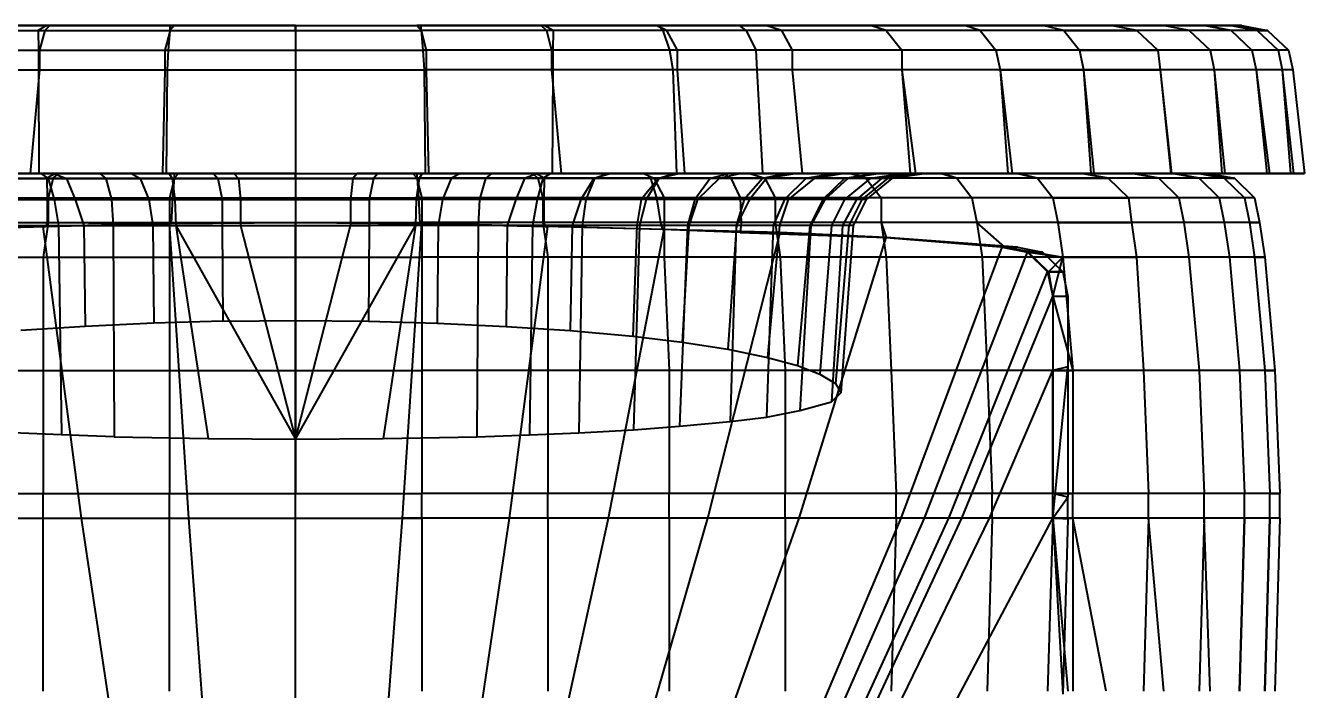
# Model space of a CAD drawing. Header units: millimetres. Extents: x -5360 to 5054, y -366 to 9906.
# Drawn here: x -1547 to 5054, y 6478 to 9906 of the extents above; entities that cross this region are included whole.
import ezdxf

# ---------------------------------------------------------------- set-up
doc = ezdxf.new("R2010")
doc.units = ezdxf.units.MM
doc.layers.add('A-----NPP', color=1, linetype='Continuous', lineweight=40)

# ---------------------------------------------------------------- blocks, each defined once
blk = doc.blocks.new('VIL01002-3D_dwg-2024-Avant')
at = {"layer": 'A-----NPP'}
for p, q in [((-5035.2, 9906), (-153.2, 9906)), ((-4981.3, 9906), (-153.2, 9906)), ((-153.2, 9906), (-4981.3, 9906)), ((-4846.4, 9906), (-153.2, 9906)), ((-153.2, 9906), (-4846.4, 9906)), ((-4630.6, 9906), (-153.2, 9906)), ((-153.2, 9906), (-4630.6, 9906)), ((-4360.9, 9906), (-153.2, 9906)), ((-153.2, 9906), (-4360.9, 9906)), ((-4010.3, 9906), (-153.2, 9906)), ((-3605.7, 9906), (-153.2, 9906)), ((-3605.7, 9906), (-153.2, 9906)), ((-3120.2, 9906), (-153.2, 9906)), ((-3120.2, 9906), (-153.2, 9906)), ((-2580.7, 9906), (-153.2, 9906)), ((-2443.6, 9906), (-153.2, 9906)), ((-2026.3, 9906), (-1436.9, 9906)), ((-2026.3, 9906), (-153.2, 9906)), ((-2014.3, 9906), (-1420.9, 9906)), ((-2014.3, 9906), (-153.2, 9906)), ((-1436.9, 9906), (-1482.2, 9880.6)), ((-1447.9, 9880.6), (-1420.9, 9906)), ((-1436.9, 9906), (-779.5, 9906)), ((-1436.9, 9906), (-153.2, 9906)), ((-1420.9, 9906), (-800.6, 9906)), ((-1420.9, 9906), (-153.2, 9906)), ((-779.5, 9906), (-802.1, 9880.6)), ((-800.6, 9906), (-153.2, 9906)), ((-800.6, 9880.6), (-800.6, 9906)), ((-800.6, 9906), (-153.2, 9906)), ((-779.5, 9906), (-153.2, 9906)), ((-153.2, 9906), (494.1, 9906)), ((-153.2, 9906), (473, 9906)), ((-153.2, 9880.6), (-153.2, 9906)), ((-153.2, 9906), (-153.2, 9906)), ((-153.2, 9906), (-153.2, 9880.6)), ((-153.2, 9906), (4728.7, 9906)), ((-153.2, 9906), (4674.8, 9906)), ((-153.2, 9906), (4324.2, 9906)), ((-153.2, 9906), (4054.4, 9906)), ((-153.2, 9906), (3703.8, 9906)), ((-153.2, 9906), (3299.2, 9906)), ((-153.2, 9906), (2813.7, 9906)), ((-153.2, 9906), (2274.3, 9906)), ((-153.2, 9906), (1707.8, 9906)), ((-153.2, 9906), (1114.4, 9906)), ((-153.2, 9906), (494.1, 9906)), ((-153.2, 9906), (3703.8, 9906)), ((-153.2, 9906), (3299.2, 9906)), ((-153.2, 9906), (2813.7, 9906)), ((-153.2, 9906), (2137.1, 9906)), ((-153.2, 9906), (1719.8, 9906)), ((-153.2, 9906), (1130.4, 9906)), ((-153.2, 9906), (4674.8, 9906)), ((-153.2, 9906), (4539.9, 9906)), ((-153.2, 9906), (4324.2, 9906)), ((-153.2, 9906), (4054.4, 9906)), ((1130.4, 9906), (473, 9906)), ((495.6, 9880.6), (473, 9906)), ((1114.4, 9906), (494.1, 9906)), ((494.1, 9880.6), (494.1, 9906)), ((1707.8, 9906), (1114.4, 9906)), ((1141.4, 9880.6), (1114.4, 9906)), ((1719.8, 9906), (1130.4, 9906)), ((1175.8, 9880.6), (1130.4, 9906)), ((2274.3, 9906), (1707.8, 9906)), ((1761.8, 9880.6), (1707.8, 9906)), ((2137.1, 9906), (1719.8, 9906)), ((1742.5, 9880.6), (1719.8, 9906)), ((2813.7, 9906), (2137.1, 9906)), ((2172.4, 9880.6), (2137.1, 9906)), ((2813.7, 9906), (2274.3, 9906)), ((2355.2, 9880.6), (2274.3, 9906)), ((3299.2, 9906), (2813.7, 9906)), ((3299.2, 9906), (2813.7, 9906)), ((2894.6, 9880.6), (2813.7, 9906)), ((2894.6, 9880.6), (2813.7, 9906)), ((3703.8, 9906), (3299.2, 9906)), ((3703.8, 9906), (3299.2, 9906)), ((3380.1, 9880.6), (3299.2, 9906)), ((3380.1, 9880.6), (3299.2, 9906)), ((4054.4, 9906), (3703.8, 9906)), ((3703.8, 9906), (4054.4, 9906)), ((3811.7, 9880.6), (3703.8, 9906)), ((3811.7, 9880.6), (3703.8, 9906)), ((4324.2, 9906), (4054.4, 9906)), ((4324.2, 9906), (4054.4, 9906)), ((4189.3, 9880.6), (4054.4, 9906)), ((4189.3, 9880.6), (4054.4, 9906)), ((4539.9, 9906), (4324.2, 9906)), ((4539.9, 9906), (4324.2, 9906)), ((4459, 9880.6), (4324.2, 9906)), ((4459, 9880.6), (4324.2, 9906)), ((4674.8, 9906), (4539.9, 9906)), ((4674.8, 9906), (4539.9, 9906)), ((4539.9, 9906), (4674.8, 9880.6)), ((4674.8, 9880.6), (4539.9, 9906)), ((4728.7, 9906), (4674.8, 9906)), ((4728.7, 9906), (4674.8, 9906)), ((4674.8, 9906), (4809.7, 9880.6)), ((4809.7, 9880.6), (4674.8, 9906)), ((4728.7, 9906), (4863.6, 9880.6)), ((-2068.3, 9880.6), (-1447.9, 9880.6)), ((-2049, 9880.6), (-1482.2, 9880.6)), ((-1482.2, 9880.6), (-802.1, 9880.6)), ((-1482.2, 9880.6), (-1480.2, 9779)), ((-1447.9, 9880.6), (-1474.9, 9779)), ((-1447.9, 9880.6), (-800.6, 9880.6)), ((-800.6, 9880.6), (-827.6, 9779)), ((-802.1, 9880.6), (-810.8, 9779)), ((-802.1, 9880.6), (-153.2, 9880.6)), ((-800.6, 9880.6), (-153.2, 9880.6)), ((-153.2, 9880.6), (-153.2, 9779)), ((-153.2, 9880.6), (494.1, 9880.6)), ((-153.2, 9880.6), (-153.2, 9779)), ((-153.2, 9880.6), (495.6, 9880.6)), ((1141.4, 9880.6), (494.1, 9880.6)), ((494.1, 9880.6), (521.1, 9779)), ((1175.8, 9880.6), (495.6, 9880.6)), ((495.6, 9880.6), (504.3, 9779)), ((1761.8, 9880.6), (1141.4, 9880.6)), ((1141.4, 9880.6), (1168.4, 9779)), ((1175.8, 9880.6), (1173.7, 9779)), ((1742.5, 9880.6), (1175.8, 9880.6)), ((2172.4, 9880.6), (1742.5, 9880.6)), ((1742.5, 9880.6), (1776.1, 9779)), ((2355.2, 9880.6), (1761.8, 9880.6)), ((1761.8, 9880.6), (1815.7, 9779)), ((2894.6, 9880.6), (2172.4, 9880.6)), ((2172.4, 9880.6), (2221.7, 9779)), ((2894.6, 9880.6), (2355.2, 9880.6)), ((2355.2, 9880.6), (2409.1, 9779)), ((3380.1, 9880.6), (2894.6, 9880.6)), ((2894.6, 9880.6), (2975.6, 9779)), ((3380.1, 9880.6), (2894.6, 9880.6)), ((2894.6, 9880.6), (2975.6, 9779)), ((3811.7, 9880.6), (3380.1, 9880.6)), ((3380.1, 9880.6), (3461, 9779)), ((3811.7, 9880.6), (3380.1, 9880.6)), ((3380.1, 9880.6), (3461, 9779)), ((4189.3, 9880.6), (3811.7, 9880.6)), ((3811.7, 9880.6), (3892.6, 9779)), ((3811.7, 9880.6), (3892.6, 9779)), ((3811.7, 9880.6), (4189.3, 9880.6)), ((4459, 9880.6), (4189.3, 9880.6)), ((4189.3, 9880.6), (4297.2, 9779)), ((4459, 9880.6), (4189.3, 9880.6)), ((4189.3, 9880.6), (4297.2, 9779)), ((4674.8, 9880.6), (4459, 9880.6)), ((4459, 9880.6), (4566.9, 9779)), ((4674.8, 9880.6), (4459, 9880.6)), ((4459, 9880.6), (4566.9, 9779)), ((4809.7, 9880.6), (4674.8, 9880.6)), ((4674.8, 9880.6), (4782.7, 9779)), ((4809.7, 9880.6), (4674.8, 9880.6)), ((4674.8, 9880.6), (4782.7, 9779)), ((4809.7, 9880.6), (4863.6, 9880.6)), ((4809.7, 9880.6), (4917.5, 9779)), ((4863.6, 9880.6), (4809.7, 9880.6)), ((4809.7, 9880.6), (4917.5, 9779)), ((4863.6, 9880.6), (4971.5, 9779)), ((-2122.2, 9779), (-1474.9, 9779)), ((-2082.6, 9779), (-1480.2, 9779)), ((-1480.2, 9779), (-810.8, 9779)), ((-1480.2, 9779), (-1480.2, 9677.4)), ((-1474.9, 9779), (-827.6, 9779)), ((-1474.9, 9779), (-1474.9, 9677.4)), ((-827.6, 9779), (-153.2, 9779)), ((-827.6, 9779), (-827.6, 9677.4)), ((-810.8, 9779), (-816.2, 9677.4)), ((-810.8, 9779), (-153.2, 9779)), ((-153.2, 9779), (-153.2, 9677.4)), ((-153.2, 9779), (521.1, 9779)), ((-153.2, 9779), (-153.2, 9677.4)), ((-153.2, 9779), (504.3, 9779)), ((1173.7, 9779), (504.3, 9779)), ((504.3, 9779), (509.7, 9677.4)), ((1168.4, 9779), (521.1, 9779)), ((521.1, 9779), (521.1, 9677.4)), ((1815.7, 9779), (1168.4, 9779)), ((1168.4, 9779), (1168.4, 9677.4)), ((1776.1, 9779), (1173.7, 9779)), ((1173.7, 9779), (1173.7, 9677.4)), ((2221.7, 9779), (1776.1, 9779)), ((1776.1, 9779), (1793, 9677.4)), ((2409.1, 9779), (1815.7, 9779)), ((1815.7, 9779), (1815.7, 9677.4)), ((2975.6, 9779), (2221.7, 9779)), ((2221.7, 9779), (2227.3, 9677.4)), ((2975.6, 9779), (2409.1, 9779)), ((2409.1, 9779), (2409.1, 9677.4)), ((3461, 9779), (2975.6, 9779)), ((2975.6, 9779), (2975.6, 9677.4)), ((3461, 9779), (2975.6, 9779)), ((2975.6, 9779), (2975.6, 9677.4)), ((3892.6, 9779), (3461, 9779)), ((3461, 9779), (3482.6, 9677.4)), ((3892.6, 9779), (3461, 9779)), ((3461, 9779), (3482.6, 9677.4)), ((4297.2, 9779), (3892.6, 9779)), ((3892.6, 9779), (3914.2, 9677.4)), ((3892.6, 9779), (3914.2, 9677.4)), ((3892.6, 9779), (4297.2, 9779)), ((4566.9, 9779), (4297.2, 9779)), ((4297.2, 9779), (4310, 9677.4)), ((4566.9, 9779), (4297.2, 9779)), ((4297.2, 9779), (4310, 9677.4)), ((4782.7, 9779), (4566.9, 9779)), ((4566.9, 9779), (4588.5, 9677.4)), ((4782.7, 9779), (4566.9, 9779)), ((4566.9, 9779), (4588.5, 9677.4)), ((4917.5, 9779), (4782.7, 9779)), ((4782.7, 9779), (4804.3, 9677.4)), ((4917.5, 9779), (4782.7, 9779)), ((4782.7, 9779), (4804.3, 9677.4)), ((4971.5, 9779), (4917.5, 9779)), ((4971.5, 9779), (4917.5, 9779)), ((4917.5, 9779), (4939.1, 9677.4)), ((4917.5, 9779), (4939.1, 9677.4)), ((4971.5, 9779), (4993.1, 9677.4)), ((-2122.2, 9677.4), (-1474.9, 9677.4)), ((-2099.4, 9677.4), (-1480.2, 9677.4)), ((-1474.9, 9677.4), (-1523.3, 9144)), ((-1480.2, 9677.4), (-816.2, 9677.4)), ((-1480.2, 9677.4), (-1478.3, 9144)), ((-1474.9, 9677.4), (-827.6, 9677.4)), ((-827.6, 9677.4), (-839.9, 9144)), ((-827.6, 9677.4), (-153.2, 9677.4)), ((-816.2, 9677.4), (-821.5, 9144)), ((-816.2, 9677.4), (-153.2, 9677.4)), ((-153.2, 9677.4), (-153.2, 9144)), ((-153.2, 9677.4), (521.1, 9677.4)), ((-153.2, 9677.4), (-153.2, 9144)), ((-153.2, 9677.4), (509.7, 9677.4)), ((1173.7, 9677.4), (509.7, 9677.4)), ((509.7, 9677.4), (515, 9144)), ((1168.4, 9677.4), (521.1, 9677.4)), ((521.1, 9677.4), (533.4, 9144)), ((1815.7, 9677.4), (1168.4, 9677.4)), ((1168.4, 9677.4), (1216.8, 9144)), ((1173.7, 9677.4), (1171.8, 9144)), ((1793, 9677.4), (1173.7, 9677.4)), ((2227.3, 9677.4), (1793, 9677.4)), ((1793, 9677.4), (1812.9, 9144)), ((2409.1, 9677.4), (1815.7, 9677.4)), ((1815.7, 9677.4), (1854, 9144)), ((2975.6, 9677.4), (2227.3, 9677.4)), ((2227.3, 9677.4), (2257.4, 9144)), ((2975.6, 9677.4), (2409.1, 9677.4)), ((2409.1, 9677.4), (2461.6, 9144)), ((3482.6, 9677.4), (2975.6, 9677.4)), ((2975.6, 9677.4), (3045.5, 9144)), ((3482.6, 9677.4), (2975.6, 9677.4)), ((2975.6, 9677.4), (3018.8, 9144)), ((3914.2, 9677.4), (3482.6, 9677.4)), ((3482.6, 9677.4), (3545, 9144)), ((3482.6, 9677.4), (3914.2, 9677.4)), ((3482.6, 9677.4), (3522.3, 9144)), ((4310, 9677.4), (3914.2, 9677.4)), ((3914.2, 9677.4), (3967.6, 9144)), ((3914.2, 9677.4), (4310, 9677.4)), ((3914.2, 9677.4), (3951, 9144)), ((4588.5, 9677.4), (4310, 9677.4)), ((4310, 9677.4), (4367.1, 9144)), ((4588.5, 9677.4), (4310, 9677.4)), ((4310, 9677.4), (4364, 9144)), ((4804.3, 9677.4), (4588.5, 9677.4)), ((4588.5, 9677.4), (4643.7, 9144)), ((4804.3, 9677.4), (4588.5, 9677.4)), ((4588.5, 9677.4), (4627.5, 9144)), ((4939.1, 9677.4), (4804.3, 9677.4)), ((4804.3, 9677.4), (4874.2, 9144)), ((4939.1, 9677.4), (4804.3, 9677.4)), ((4804.3, 9677.4), (4859.5, 9144)), ((4993.1, 9677.4), (4939.1, 9677.4)), ((4993.1, 9677.4), (4939.1, 9677.4)), ((4939.1, 9677.4), (4997.2, 9144)), ((4939.1, 9677.4), (4981.5, 9144)), ((4993.1, 9677.4), (5053.8, 9144)), ((-2365.4, 9144), (-1468.1, 9144)), ((-1523.3, 9144), (-2160.5, 9144)), ((-2119.4, 9144), (-1478.3, 9144)), ((-2002.9, 9118.6), (-1403.7, 9118.6)), ((-1984.3, 9118.6), (-1436.9, 9118.6)), ((-1962.4, 9144), (-1393.1, 9144)), ((-1962.4, 9144), (-1163.7, 9144)), ((-1950.8, 9144), (-1377.7, 9144)), ((-1950.8, 9144), (-1402.3, 9144)), ((-1402.3, 9144), (-1781.5, 9144)), ((-1468.1, 9144), (-1768.6, 9144)), ((-1696.3, 9117.1), (-1430, 9117.1)), ((-1692.2, 9117.1), (-1335.4, 9117.1)), ((-839.9, 9144), (-1523.3, 9144)), ((-1478.3, 9144), (-821.5, 9144)), ((-1163.7, 9144), (-1468.1, 9144)), ((-1468.1, 9144), (-1430, 9117.1)), ((-1393.1, 9144), (-1436.9, 9118.6)), ((-1436.9, 9118.6), (-780, 9118.6)), ((-1436.9, 9118.6), (-1434.9, 9017)), ((-1430, 9117.1), (-1133.3, 9117.1)), ((-1430, 9117.1), (-1399.6, 9009.4)), ((-1403.7, 9118.6), (-1429.7, 9017)), ((-1403.7, 9118.6), (-1377.7, 9144)), ((-1403.7, 9118.6), (-778.5, 9118.6)), ((-1000.8, 9144), (-1402.3, 9144)), ((-1402.3, 9144), (-1335.4, 9117.1)), ((-1393.1, 9144), (-758.1, 9144)), ((-1393.1, 9144), (-806.1, 9144)), ((-1377.7, 9144), (-778.5, 9144)), ((-1377.7, 9144), (-1000.8, 9144)), ((-1335.4, 9117.1), (-956.2, 9117.1)), ((-1335.4, 9117.1), (-1290.8, 9009.4)), ((-806.1, 9144), (-1163.7, 9144)), ((-1163.7, 9144), (-1133.3, 9117.1)), ((-1133.3, 9117.1), (-790.9, 9117.1)), ((-1133.3, 9117.1), (-1102.8, 9009.4)), ((-577, 9144), (-1000.8, 9144)), ((-1000.8, 9144), (-956.2, 9117.1)), ((-956.2, 9117.1), (-554.7, 9117.1)), ((-956.2, 9117.1), (-911.6, 9009.4)), ((-839.9, 9144), (-153.2, 9144)), ((-821.5, 9144), (-153.2, 9144)), ((-471.3, 9144), (-806.1, 9144)), ((-806.1, 9144), (-790.9, 9117.1)), ((-778.5, 9118.6), (-804.5, 9017)), ((-790.9, 9117.1), (-448.5, 9117.1)), ((-790.9, 9117.1), (-775.7, 9009.4)), ((-780, 9118.6), (-788.4, 9017)), ((-758.1, 9144), (-780, 9118.6)), ((-780, 9118.6), (-153.2, 9118.6)), ((-778.5, 9144), (-153.2, 9144)), ((-778.5, 9118.6), (-778.5, 9144)), ((-778.5, 9144), (-577, 9144)), ((-778.5, 9118.6), (-153.2, 9118.6)), ((-758.1, 9144), (-153.2, 9144)), ((-758.1, 9144), (-471.3, 9144)), ((-153.2, 9144), (-577, 9144)), ((-577, 9144), (-554.7, 9117.1)), ((-554.7, 9117.1), (-153.2, 9117.1)), ((-554.7, 9117.1), (-532.4, 9009.4)), ((-471.3, 9144), (-153.2, 9144)), ((-471.3, 9144), (-448.5, 9117.1)), ((-448.5, 9117.1), (-153.2, 9117.1)), ((-448.5, 9117.1), (-437, 9009.4)), ((-153.2, 9144), (472, 9144)), ((-153.2, 9144), (451.6, 9144)), ((-153.2, 9144), (164.8, 9144)), ((-153.2, 9144), (270.5, 9144)), ((-153.2, 9144), (533.4, 9144)), ((-153.2, 9144), (515, 9144)), ((-153.2, 9118.6), (-153.2, 9144)), ((-153.2, 9144), (-153.2, 9144)), ((-153.2, 9144), (-153.2, 9118.6)), ((-153.2, 9144), (-153.2, 9144)), ((-153.2, 9144), (-153.2, 9117.1)), ((-153.2, 9144), (-153.2, 9117.1)), ((-153.2, 9118.6), (-153.2, 9017)), ((-153.2, 9118.6), (472, 9118.6)), ((-153.2, 9118.6), (-153.2, 9017)), ((-153.2, 9118.6), (473.5, 9118.6)), ((-153.2, 9117.1), (-153.2, 9009.4)), ((-153.2, 9117.1), (248.3, 9117.1)), ((-153.2, 9117.1), (-153.2, 9009.4)), ((-153.2, 9117.1), (142, 9117.1)), ((142, 9117.1), (130.5, 9009.4)), ((164.8, 9144), (142, 9117.1)), ((484.4, 9117.1), (142, 9117.1)), ((164.8, 9144), (499.6, 9144)), ((451.6, 9144), (164.8, 9144)), ((248.3, 9117.1), (225.9, 9009.4)), ((270.5, 9144), (248.3, 9117.1)), ((649.7, 9117.1), (248.3, 9117.1)), ((270.5, 9144), (694.3, 9144)), ((472, 9144), (270.5, 9144)), ((1086.6, 9144), (451.6, 9144)), ((473.5, 9118.6), (451.6, 9144)), ((484.4, 9117.1), (469.2, 9009.4)), ((1071.2, 9144), (472, 9144)), ((472, 9144), (472, 9118.6)), ((1097.2, 9118.6), (472, 9118.6)), ((472, 9118.6), (498, 9017)), ((1130.4, 9118.6), (473.5, 9118.6)), ((473.5, 9118.6), (481.9, 9017)), ((499.6, 9144), (484.4, 9117.1)), ((826.8, 9117.1), (484.4, 9117.1)), ((499.6, 9144), (857.2, 9144)), ((1086.6, 9144), (499.6, 9144)), ((1171.8, 9144), (515, 9144)), ((533.4, 9144), (1216.8, 9144)), ((649.7, 9117.1), (605.1, 9009.4)), ((694.3, 9144), (649.7, 9117.1)), ((1028.9, 9117.1), (649.7, 9117.1)), ((694.3, 9144), (1095.8, 9144)), ((1071.2, 9144), (694.3, 9144)), ((826.8, 9117.1), (796.3, 9009.4)), ((857.2, 9144), (826.8, 9117.1)), ((1123.5, 9117.1), (826.8, 9117.1)), ((857.2, 9144), (1161.6, 9144)), ((1655.9, 9144), (857.2, 9144)), ((1028.9, 9117.1), (984.3, 9009.4)), ((1095.8, 9144), (1028.9, 9117.1)), ((1385.7, 9117.1), (1028.9, 9117.1)), ((1644.3, 9144), (1071.2, 9144)), ((1071.2, 9144), (1097.2, 9118.6)), ((1655.9, 9144), (1086.6, 9144)), ((1130.4, 9118.6), (1086.6, 9144)), ((1123.5, 9117.1), (1093.1, 9009.4)), ((1095.8, 9144), (1475, 9144)), ((1644.3, 9144), (1095.8, 9144)), ((1696.4, 9118.6), (1097.2, 9118.6)), ((1097.2, 9118.6), (1123.3, 9017)), ((1161.6, 9144), (1123.5, 9117.1)), ((1389.8, 9117.1), (1123.5, 9117.1)), ((1130.4, 9118.6), (1128.4, 9017)), ((1677.8, 9118.6), (1130.4, 9118.6)), ((1161.6, 9144), (1462.1, 9144)), ((2058.9, 9144), (1161.6, 9144)), ((1812.9, 9144), (1171.8, 9144)), ((1216.8, 9144), (1854, 9144)), ((1385.7, 9117.1), (1318.8, 9009.4)), ((1389.8, 9117.1), (1344.2, 9009.4)), ((1475, 9144), (1385.7, 9117.1)), ((1720.3, 9117.1), (1385.7, 9117.1)), ((1462.1, 9144), (1389.8, 9117.1)), ((1720.8, 9117.1), (1389.8, 9117.1)), ((1462.1, 9144), (1808.3, 9144)), ((2712.4, 9144), (1462.1, 9144)), ((1475, 9144), (1831.8, 9144)), ((2191.4, 9144), (1475, 9144)), ((1720.3, 9117.1), (1631.1, 9009.4)), ((2191.4, 9144), (1644.3, 9144)), ((1644.3, 9144), (1696.4, 9118.6)), ((2058.9, 9144), (1655.9, 9144)), ((1677.8, 9118.6), (1655.9, 9144)), ((1720.8, 9117.1), (1656.1, 9009.4)), ((2093, 9118.6), (1677.8, 9118.6)), ((1677.8, 9118.6), (1710.2, 9017)), ((2269.5, 9118.6), (1696.4, 9118.6)), ((1696.4, 9118.6), (1748.5, 9017)), ((1831.8, 9144), (1720.3, 9117.1)), ((2032.6, 9117.1), (1720.3, 9117.1)), ((1808.3, 9144), (1720.8, 9117.1)), ((1987.1, 9117.1), (1720.8, 9117.1)), ((1808.3, 9144), (2089.8, 9144)), ((3181.3, 9144), (1808.3, 9144)), ((2257.4, 9144), (1812.9, 9144)), ((1831.8, 9144), (2144.1, 9144)), ((2712.4, 9144), (1831.8, 9144)), ((1854, 9144), (2461.6, 9144)), ((1987.1, 9117.1), (1907.2, 9009.4)), ((2032.6, 9117.1), (1921, 9009.4)), ((2089.8, 9144), (1987.1, 9117.1)), ((2257.2, 9117.1), (1987.1, 9117.1)), ((2144.1, 9144), (2032.6, 9117.1)), ((2277.9, 9117.1), (2032.6, 9117.1)), ((2712.4, 9144), (2058.9, 9144)), ((2093, 9118.6), (2058.9, 9144)), ((2089.8, 9144), (2379, 9144)), ((3572.1, 9144), (2089.8, 9144)), ((2790.5, 9118.6), (2093, 9118.6)), ((2093, 9118.6), (2140.6, 9017)), ((2144.1, 9144), (2434, 9144)), ((3181.3, 9144), (2144.1, 9144)), ((2257.2, 9117.1), (2162.1, 9009.4)), ((2277.9, 9117.1), (2188.7, 9009.4)), ((2712.4, 9144), (2191.4, 9144)), ((2191.4, 9144), (2269.5, 9118.6)), ((2379, 9144), (2257.2, 9117.1)), ((2479.8, 9117.1), (2257.2, 9117.1)), ((3018.8, 9144), (2257.4, 9144)), ((2790.5, 9118.6), (2269.5, 9118.6)), ((2269.5, 9118.6), (2321.6, 9017)), ((2434, 9144), (2277.9, 9117.1)), ((2523.3, 9117.1), (2277.9, 9117.1)), ((2479.8, 9117.1), (2369.5, 9009.4)), ((2379, 9144), (2628.2, 9144)), ((3910.8, 9144), (2379, 9144)), ((2523.3, 9117.1), (2389.4, 9009.4)), ((2434, 9144), (2679.4, 9144)), ((3572.1, 9144), (2434, 9144)), ((2461.6, 9144), (3045.5, 9144)), ((2628.2, 9144), (2479.8, 9117.1)), ((2696.6, 9117.1), (2479.8, 9117.1)), ((2679.4, 9144), (2523.3, 9117.1)), ((2679.4, 9117.1), (2523.3, 9117.1)), ((2679.4, 9117.1), (2567.9, 9009.4)), ((2696.6, 9117.1), (2578.7, 9009.4)), ((2628.2, 9144), (2864, 9144)), ((4171.3, 9144), (2628.2, 9144)), ((2679.4, 9144), (2857.8, 9144)), ((3910.8, 9144), (2679.4, 9144)), ((2857.8, 9144), (2679.4, 9117.1)), ((2813.2, 9117.1), (2679.4, 9117.1)), ((2813.2, 9117.1), (2679.4, 9009.4)), ((2864, 9144), (2696.6, 9117.1)), ((2871.6, 9117.1), (2696.6, 9117.1)), ((3181.3, 9144), (2712.4, 9144)), ((3181.3, 9144), (2712.4, 9144)), ((2712.4, 9144), (2790.5, 9118.6)), ((2790.5, 9118.6), (2712.4, 9144)), ((2871.6, 9117.1), (2742.3, 9009.4)), ((2902.4, 9117.1), (2768.6, 9009.4)), ((3259.5, 9118.6), (2790.5, 9118.6)), ((2790.5, 9118.6), (2868.7, 9017)), ((3259.5, 9118.6), (2790.5, 9118.6)), ((2790.5, 9118.6), (2868.7, 9017)), ((2924.7, 9117.1), (2790.9, 9009.4)), ((2991.7, 9144), (2813.2, 9117.1)), ((2902.4, 9117.1), (2813.2, 9117.1)), ((2857.8, 9144), (2991.7, 9144)), ((4171.3, 9144), (2857.8, 9144)), ((2864, 9144), (3046.6, 9144)), ((4379.7, 9144), (2864, 9144)), ((3046.6, 9144), (2871.6, 9117.1)), ((2924.7, 9117.1), (2871.6, 9117.1)), ((3080.9, 9144), (2902.4, 9117.1)), ((2924.7, 9117.1), (2902.4, 9117.1)), ((3103.2, 9144), (2924.7, 9117.1)), ((2991.7, 9144), (3080.9, 9144)), ((4379.7, 9144), (2991.7, 9144)), ((3522.3, 9144), (3018.8, 9144)), ((3045.5, 9144), (3545, 9144)), ((3046.6, 9144), (3103.2, 9144)), ((4509.9, 9144), (3046.6, 9144)), ((3103.2, 9144), (3080.9, 9144)), ((4509.9, 9144), (3080.9, 9144)), ((4562, 9144), (3103.2, 9144)), ((3572.1, 9144), (3181.3, 9144)), ((3572.1, 9144), (3181.3, 9144)), ((3181.3, 9144), (3259.5, 9118.6)), ((3259.5, 9118.6), (3181.3, 9144)), ((3676.3, 9118.6), (3259.5, 9118.6)), ((3259.5, 9118.6), (3337.6, 9017)), ((3676.3, 9118.6), (3259.5, 9118.6)), ((3259.5, 9118.6), (3337.6, 9017)), ((3951, 9144), (3522.3, 9144)), ((3545, 9144), (3967.6, 9144)), ((3910.8, 9144), (3572.1, 9144)), ((3572.1, 9144), (3910.8, 9144)), ((3572.1, 9144), (3676.3, 9118.6)), ((3676.3, 9118.6), (3572.1, 9144)), ((4041, 9118.6), (3676.3, 9118.6)), ((3676.3, 9118.6), (3754.4, 9017)), ((3676.3, 9118.6), (3754.4, 9017)), ((3676.3, 9118.6), (4041, 9118.6)), ((4171.3, 9144), (3910.8, 9144)), ((4171.3, 9144), (3910.8, 9144)), ((3910.8, 9144), (4041, 9118.6)), ((4041, 9118.6), (3910.8, 9144)), ((4364, 9144), (3951, 9144)), ((3967.6, 9144), (4367.1, 9144)), ((4301.5, 9118.6), (4041, 9118.6)), ((4041, 9118.6), (4145.2, 9017)), ((4301.5, 9118.6), (4041, 9118.6)), ((4041, 9118.6), (4145.2, 9017)), ((4379.7, 9144), (4171.3, 9144)), ((4379.7, 9144), (4171.3, 9144)), ((4171.3, 9144), (4301.5, 9118.6)), ((4301.5, 9118.6), (4171.3, 9144)), ((4509.9, 9118.6), (4301.5, 9118.6)), ((4301.5, 9118.6), (4405.7, 9017)), ((4509.9, 9118.6), (4301.5, 9118.6)), ((4301.5, 9118.6), (4405.7, 9017)), ((4627.5, 9144), (4364, 9144)), ((4367.1, 9144), (4643.7, 9144)), ((4509.9, 9144), (4379.7, 9144)), ((4509.9, 9144), (4379.7, 9144)), ((4379.7, 9144), (4509.9, 9118.6)), ((4509.9, 9118.6), (4379.7, 9144)), ((4562, 9144), (4509.9, 9144)), ((4562, 9144), (4509.9, 9144)), ((4509.9, 9144), (4640.2, 9118.6)), ((4640.2, 9118.6), (4509.9, 9144)), ((4640.2, 9118.6), (4509.9, 9118.6)), ((4509.9, 9118.6), (4614.1, 9017)), ((4640.2, 9118.6), (4509.9, 9118.6)), ((4509.9, 9118.6), (4614.1, 9017)), ((4562, 9144), (4692.3, 9118.6)), ((4859.5, 9144), (4627.5, 9144)), ((4640.2, 9118.6), (4692.3, 9118.6)), ((4640.2, 9118.6), (4744.4, 9017)), ((4692.3, 9118.6), (4640.2, 9118.6)), ((4640.2, 9118.6), (4744.4, 9017)), ((4643.7, 9144), (4874.2, 9144)), ((4692.3, 9118.6), (4796.5, 9017)), ((4981.5, 9144), (4859.5, 9144)), ((4874.2, 9144), (4997.2, 9144)), ((5053.8, 9144), (4981.5, 9144)), ((4997.2, 9144), (5053.8, 9144)), ((-2055, 9017), (-1429.7, 9017)), ((-2016.7, 9017), (-1434.9, 9017)), ((-1650.7, 9009.4), (-1399.6, 9009.4)), ((-1625.3, 9009.4), (-1290.8, 9009.4)), ((-1434.9, 9017), (-788.4, 9017)), ((-1434.9, 9017), (-1434.9, 8890)), ((-1429.7, 9017), (-804.5, 9017)), ((-1429.7, 9017), (-1429.7, 8890)), ((-1399.6, 9009.4), (-1102.8, 9009.4)), ((-1399.6, 9009.4), (-1376.7, 8874.8)), ((-1290.8, 9009.4), (-911.6, 9009.4)), ((-1290.8, 9009.4), (-1246.1, 8874.8)), ((-1102.8, 9009.4), (-775.7, 9009.4)), ((-1102.8, 9009.4), (-1095.2, 8874.8)), ((-911.6, 9009.4), (-532.4, 9009.4)), ((-911.6, 9009.4), (-889.3, 8874.8)), ((-804.5, 9017), (-153.2, 9017)), ((-804.5, 9017), (-804.5, 8890)), ((-788.4, 9017), (-795.2, 8884.9)), ((-788.4, 9017), (-153.2, 9017)), ((-775.7, 9009.4), (-437, 9009.4)), ((-775.7, 9009.4), (-771.9, 8874.8)), ((-532.4, 9009.4), (-153.2, 9009.4)), ((-532.4, 9009.4), (-532.4, 8874.8)), ((-437, 9009.4), (-153.2, 9009.4)), ((-437, 9009.4), (-437, 8874.8)), ((-153.2, 9017), (-153.2, 8890)), ((-153.2, 9017), (498, 9017)), ((-153.2, 9017), (-153.2, 8890)), ((-153.2, 9017), (481.9, 9017)), ((-153.2, 9009.4), (-153.2, 8874.8)), ((-153.2, 9009.4), (225.9, 9009.4)), ((-153.2, 9009.4), (-153.2, 8874.8)), ((-153.2, 9009.4), (130.5, 9009.4)), ((469.2, 9009.4), (130.5, 9009.4)), ((130.5, 9009.4), (130.5, 8874.8)), ((605.1, 9009.4), (225.9, 9009.4)), ((225.9, 9009.4), (225.9, 8874.8)), ((469.2, 9009.4), (465.4, 8874.8)), ((796.3, 9009.4), (469.2, 9009.4)), ((1128.4, 9017), (481.9, 9017)), ((481.9, 9017), (488.7, 8884.9)), ((1123.3, 9017), (498, 9017)), ((498, 9017), (498, 8890)), ((605.1, 9009.4), (582.8, 8874.8)), ((984.3, 9009.4), (605.1, 9009.4)), ((796.3, 9009.4), (788.7, 8874.8)), ((1093.1, 9009.4), (796.3, 9009.4)), ((984.3, 9009.4), (939.6, 8874.8)), ((1318.8, 9009.4), (984.3, 9009.4)), ((1093.1, 9009.4), (1070.2, 8874.8)), ((1344.2, 9009.4), (1093.1, 9009.4)), ((1748.5, 9017), (1123.3, 9017)), ((1123.3, 9017), (1123.3, 8890)), ((1710.2, 9017), (1128.4, 9017)), ((1128.4, 9017), (1128.4, 8890)), ((1318.8, 9009.4), (1274.2, 8874.8)), ((1631.1, 9009.4), (1318.8, 9009.4)), ((1344.2, 9009.4), (1325.2, 8874.8)), ((1656.1, 9009.4), (1344.2, 9009.4)), ((1631.1, 9009.4), (1608.8, 8874.8)), ((1656.1, 9009.4), (1621.9, 8874.8)), ((1921, 9009.4), (1631.1, 9009.4)), ((1907.2, 9009.4), (1656.1, 9009.4)), ((2140.6, 9017), (1710.2, 9017)), ((1710.2, 9017), (1730.6, 8890)), ((2321.6, 9017), (1748.5, 9017)), ((1748.5, 9017), (1748.5, 8890)), ((1907.2, 9009.4), (1869.2, 8874.8)), ((1921, 9009.4), (1876.4, 8874.8)), ((2162.1, 9009.4), (1907.2, 9009.4)), ((2188.7, 9009.4), (1921, 9009.4)), ((2162.1, 9009.4), (2120.3, 8874.8)), ((2188.7, 9009.4), (2121.8, 8874.8)), ((2868.7, 9017), (2140.6, 9017)), ((2140.6, 9017), (2147.4, 8890)), ((2369.5, 9009.4), (2162.1, 9009.4)), ((2389.4, 9009.4), (2188.7, 9009.4)), ((2369.5, 9009.4), (2312.4, 8874.8)), ((2868.7, 9017), (2321.6, 9017)), ((2321.6, 9017), (2321.6, 8890)), ((2389.4, 9009.4), (2344.8, 8874.8)), ((2578.7, 9009.4), (2369.5, 9009.4)), ((2567.9, 9009.4), (2389.4, 9009.4)), ((2567.9, 9009.4), (2501, 8874.8)), ((2578.7, 9009.4), (2506.4, 8874.8)), ((2679.4, 9009.4), (2567.9, 9009.4)), ((2742.3, 9009.4), (2578.7, 9009.4)), ((2679.4, 9009.4), (2612.5, 8874.8)), ((2742.3, 9009.4), (2670, 8874.8)), ((2768.6, 9009.4), (2679.4, 9009.4)), ((2768.6, 9009.4), (2701.7, 8874.8)), ((2790.9, 9009.4), (2724, 8874.8)), ((2790.9, 9009.4), (2742.3, 9009.4)), ((2790.9, 9009.4), (2768.6, 9009.4)), ((3337.6, 9017), (2868.7, 9017)), ((2868.7, 9017), (2868.7, 8890)), ((3337.6, 9017), (2868.7, 9017)), ((2868.7, 9017), (2868.7, 8890)), ((3754.4, 9017), (3337.6, 9017)), ((3337.6, 9017), (3363.7, 8890)), ((3754.4, 9017), (3337.6, 9017)), ((3337.6, 9017), (3363.7, 8890)), ((4145.2, 9017), (3754.4, 9017)), ((3754.4, 9017), (3780.5, 8890)), ((3754.4, 9017), (3780.5, 8890)), ((3754.4, 9017), (4145.2, 9017)), ((4405.7, 9017), (4145.2, 9017)), ((4145.2, 9017), (4160.7, 8890)), ((4405.7, 9017), (4145.2, 9017)), ((4145.2, 9017), (4160.7, 8890)), ((4614.1, 9017), (4405.7, 9017)), ((4405.7, 9017), (4431.8, 8890)), ((4614.1, 9017), (4405.7, 9017)), ((4405.7, 9017), (4431.8, 8890)), ((4744.4, 9017), (4614.1, 9017)), ((4614.1, 9017), (4640.2, 8890)), ((4744.4, 9017), (4614.1, 9017)), ((4614.1, 9017), (4640.2, 8890)), ((4796.5, 9017), (4744.4, 9017)), ((4796.5, 9017), (4744.4, 9017)), ((4744.4, 9017), (4770.4, 8890)), ((4744.4, 9017), (4770.4, 8890)), ((4796.5, 9017), (4822.5, 8890)), ((-2055, 8890), (-1429.7, 8890)), ((-2055, 8854.4), (-1455.8, 8869.7)), ((-2047.3, 8854.4), (-1441.7, 8869.7)), ((-2037.1, 8890), (-1434.9, 8890)), ((-1631.7, 8874.8), (-1376.7, 8874.8)), ((-1580.7, 8874.8), (-1246.1, 8874.8)), ((-1429.7, 8890), (-1455.8, 8712.2)), ((-1455.8, 8869.7), (-804.5, 8884.9)), ((-1257.7, 7366), (-1455.8, 8869.7)), ((-1441.7, 8869.7), (-1455.8, 8869.7)), ((-1434.9, 8890), (-1441.7, 8869.7)), ((-795.2, 8884.9), (-1441.7, 8869.7)), ((-1434.9, 8890), (-795.2, 8884.9)), ((-1429.7, 8890), (-804.5, 8890)), ((-1376.7, 8874.8), (-1095.2, 8874.8)), ((-1376.7, 8874.8), (-1360.9, 7794.7)), ((-1246.1, 8874.8), (-889.3, 8874.8)), ((-1246.1, 8874.8), (-1240.2, 8354.9)), ((-1095.2, 8874.8), (-771.9, 8874.8)), ((-1095.2, 8874.8), (-1088.9, 7784.9)), ((-889.3, 8874.8), (-532.4, 8874.8)), ((-889.3, 8874.8), (-884.5, 8371.8)), ((-804.5, 8884.9), (-153.2, 8890)), ((-804.5, 8890), (-153.2, 8890)), ((-804.5, 8890), (-804.5, 8712.2)), ((-795.2, 8884.9), (-804.5, 8884.9)), ((-704.6, 7366), (-804.5, 8884.9)), ((-795.2, 8884.9), (-153.2, 8890)), ((-771.9, 8874.8), (-437, 8874.8)), ((-771.9, 8874.8), (-605.2, 7777)), ((-771.9, 8874.8), (-153.2, 7772.4)), ((-532.4, 8874.8), (-153.2, 8874.8)), ((-532.4, 8874.8), (-528.7, 8382.1)), ((-437, 8874.8), (-153.2, 8874.8)), ((-437, 8874.8), (-153.2, 7772.4)), ((-153.2, 8890), (488.7, 8884.9)), ((-153.2, 8890), (498, 8884.9)), ((-153.2, 7366), (-153.2, 8890)), ((-153.2, 8890), (-153.2, 8712.2)), ((-153.2, 8890), (498, 8890)), ((-153.2, 8890), (-153.2, 8890)), ((-153.2, 8874.8), (-153.2, 8385.6)), ((-153.2, 8874.8), (225.9, 8874.8)), ((-153.2, 8874.8), (-153.2, 7772.4)), ((-153.2, 8874.8), (130.5, 8874.8)), ((-153.2, 7772.4), (465.4, 8874.8)), ((-153.2, 7772.4), (130.5, 8874.8)), ((465.4, 8874.8), (130.5, 8874.8)), ((225.9, 8874.8), (222.2, 8382.1)), ((582.8, 8874.8), (225.9, 8874.8)), ((465.4, 8874.8), (298.7, 7777)), ((398.1, 7366), (498, 8884.9)), ((788.7, 8874.8), (465.4, 8874.8)), ((1128.4, 8890), (488.7, 8884.9)), ((488.7, 8884.9), (1135.2, 8869.7)), ((488.7, 8884.9), (498, 8884.9)), ((1123.3, 8890), (498, 8890)), ((498, 8890), (498, 8712.2)), ((1149.3, 8869.7), (498, 8884.9)), ((582.8, 8874.8), (578, 8371.8)), ((939.6, 8874.8), (582.8, 8874.8)), ((788.7, 8874.8), (782.4, 7784.9)), ((1070.2, 8874.8), (788.7, 8874.8)), ((939.6, 8874.8), (933.7, 8354.9)), ((1274.2, 8874.8), (939.6, 8874.8)), ((951.2, 7366), (1149.3, 8869.7)), ((1070.2, 8874.8), (1054.4, 7794.7)), ((1325.2, 8874.8), (1070.2, 8874.8)), ((1748.5, 8890), (1123.3, 8890)), ((1123.3, 8890), (1149.3, 8712.2)), ((1730.6, 8890), (1128.4, 8890)), ((1128.4, 8890), (1135.2, 8869.7)), ((1740.8, 8854.4), (1135.2, 8869.7)), ((1135.2, 8869.7), (1149.3, 8869.7)), ((1748.5, 8854.4), (1149.3, 8869.7)), ((1274.2, 8874.8), (1264.1, 8333.4)), ((1608.8, 8874.8), (1274.2, 8874.8)), ((1325.2, 8874.8), (1308.3, 7806)), ((1621.9, 8874.8), (1325.2, 8874.8)), ((1461.7, 7366), (1748.5, 8854.4)), ((1608.8, 8874.8), (1587.8, 8304.8)), ((1621.9, 8874.8), (1590.5, 7821.8)), ((1876.4, 8874.8), (1608.8, 8874.8)), ((1869.2, 8874.8), (1621.9, 8874.8)), ((2147.4, 8890), (1730.6, 8890)), ((1730.6, 8890), (1740.8, 8854.4)), ((2140.6, 8839.2), (1740.8, 8854.4)), ((1740.8, 8854.4), (1748.5, 8854.4)), ((2321.6, 8890), (1748.5, 8890)), ((1748.5, 8890), (1748.5, 8712.2)), ((2347.7, 8839.2), (1748.5, 8854.4)), ((1869.2, 8874.8), (1827.7, 7839.7)), ((1876.4, 8874.8), (1842.2, 8274)), ((2120.3, 8874.8), (1869.2, 8874.8)), ((2121.8, 8874.8), (1876.4, 8874.8)), ((2121.8, 8874.8), (2077.9, 8236.7)), ((2120.3, 8874.8), (2089.5, 7864.4)), ((2312.4, 8874.8), (2120.3, 8874.8)), ((2344.8, 8874.8), (2121.8, 8874.8)), ((2147.4, 8890), (2140.6, 8839.2)), ((2868.7, 8890), (2147.4, 8890)), ((2312.4, 8874.8), (2278, 7887.5)), ((2344.8, 8874.8), (2282.3, 8195.2)), ((2506.4, 8874.8), (2312.4, 8874.8)), ((2868.7, 8890), (2321.6, 8890)), ((2321.6, 8890), (2347.7, 8712.2)), ((2501, 8874.8), (2344.8, 8874.8)), ((2501, 8874.8), (2437.8, 8152.9)), ((2506.4, 8874.8), (2450.1, 7920.6)), ((2612.5, 8874.8), (2501, 8874.8)), ((2670, 8874.8), (2506.4, 8874.8)), ((2612.5, 8874.8), (2552.4, 8107.6)), ((2701.7, 8874.8), (2612.5, 8874.8)), ((2670, 8874.8), (2612.7, 7965.7)), ((2701.7, 8874.8), (2633.3, 8061)), ((2724, 8874.8), (2661.5, 8012.6)), ((2724, 8874.8), (2670, 8874.8)), ((2724, 8874.8), (2701.7, 8874.8)), ((3363.7, 8890), (2868.7, 8890)), ((2868.7, 8890), (2894.8, 8712.2)), ((3363.7, 8890), (2868.7, 8890)), ((2868.7, 8890), (2894.8, 8813.8)), ((3780.5, 8890), (3363.7, 8890)), ((3363.7, 8890), (3389.7, 8712.2)), ((3506.9, 8763), (3363.7, 8890)), ((3780.5, 8890), (3363.7, 8890)), ((4160.7, 8890), (3780.5, 8890)), ((3780.5, 8890), (3806.5, 8712.2)), ((3780.5, 8890), (3806.5, 8712.2)), ((3780.5, 8890), (4160.7, 8890)), ((4431.8, 8890), (4160.7, 8890)), ((4160.7, 8890), (4187.1, 8712.2)), ((4431.8, 8890), (4160.7, 8890)), ((4160.7, 8890), (4187.1, 8712.2)), ((4640.2, 8890), (4431.8, 8890)), ((4431.8, 8890), (4457.8, 8712.2)), ((4640.2, 8890), (4431.8, 8890)), ((4431.8, 8890), (4457.8, 8712.2)), ((4770.4, 8890), (4640.2, 8890)), ((4640.2, 8890), (4666.3, 8712.2)), ((4770.4, 8890), (4640.2, 8890)), ((4640.2, 8890), (4666.3, 8712.2)), ((4770.4, 8890), (4822.5, 8890)), ((4770.4, 8890), (4796.5, 8712.2)), ((4822.5, 8890), (4770.4, 8890)), ((4770.4, 8890), (4796.5, 8712.2)), ((4822.5, 8890), (4848.6, 8712.2)), ((1973.8, 7366), (2347.7, 8839.2)), ((2894.8, 8813.8), (2140.6, 8839.2)), ((2140.6, 8839.2), (2894.8, 8813.8)), ((2140.6, 8839.2), (2347.7, 8839.2)), ((2894.8, 8813.8), (2347.7, 8839.2)), ((2445.8, 7366), (2894.8, 8813.8)), ((3572.1, 8763), (2894.8, 8813.8)), ((3572.1, 8763), (2894.8, 8813.8)), ((3506.9, 8763), (2894.8, 8813.8)), ((2894.8, 8813.8), (3505.9, 8763)), ((3493.9, 8763), (2894.8, 8813.8)), ((2894.8, 8813.8), (2894.8, 8813.8)), ((2972.9, 7366), (3493.9, 8763)), ((3093, 7366), (3624.2, 8737.6)), ((3493.9, 8763), (3572.1, 8763)), ((3493.9, 8763), (3624.2, 8737.6)), ((3572.1, 8763), (3505.9, 8763)), ((3572.1, 8763), (3506.9, 8763)), ((3506.9, 8763), (3628.6, 8737.6)), ((3506.9, 8763), (3806.5, 8712.2)), ((3572.1, 8763), (3702.3, 8737.6)), ((3702.3, 8737.6), (3624.2, 8737.6)), ((3624.2, 8737.6), (3728.4, 8636)), ((3628.6, 8737.6), (3733.1, 8636)), ((3702.3, 8737.6), (3628.6, 8737.6)), ((3628.6, 8737.6), (3806.5, 8712.2)), ((3702.3, 8737.6), (3806.5, 8636)), ((-2055, 8712.2), (-1455.8, 8712.2)), ((-1455.8, 8712.2), (-804.5, 8712.2)), ((-1455.8, 8712.2), (-1455.8, 8128)), ((-804.5, 8712.2), (-153.2, 8712.2)), ((-804.5, 8712.2), (-804.5, 8128)), ((-153.2, 8712.2), (-153.2, 8128)), ((-153.2, 8712.2), (498, 8712.2)), ((1149.3, 8712.2), (498, 8712.2)), ((498, 8712.2), (498, 8128)), ((1748.5, 8712.2), (1149.3, 8712.2)), ((1149.3, 8712.2), (1149.3, 8128)), ((2347.7, 8712.2), (1748.5, 8712.2)), ((1748.5, 8712.2), (1774.5, 8128)), ((2894.8, 8712.2), (2347.7, 8712.2)), ((2347.7, 8712.2), (2373.7, 8128)), ((3389.7, 8712.2), (2894.8, 8712.2)), ((2894.8, 8712.2), (2920.8, 8128)), ((3806.5, 8712.2), (3389.7, 8712.2)), ((3389.7, 8712.2), (3415.8, 8128)), ((3733.1, 8636), (3806.5, 8712.2)), ((3754.4, 8509), (3806.5, 8712.2)), ((4187.1, 8712.2), (3806.5, 8712.2)), ((3806.5, 8712.2), (3858.7, 8128)), ((3806.5, 8712.2), (4187.1, 8712.2)), ((3806.5, 8712.2), (3858.7, 8128)), ((4457.8, 8712.2), (4187.1, 8712.2)), ((4187.1, 8712.2), (4223.4, 8128)), ((4457.8, 8712.2), (4187.1, 8712.2)), ((4187.1, 8712.2), (4223.4, 8128)), ((4666.3, 8712.2), (4457.8, 8712.2)), ((4457.8, 8712.2), (4509.9, 8128)), ((4666.3, 8712.2), (4457.8, 8712.2)), ((4457.8, 8712.2), (4509.9, 8128)), ((4796.5, 8712.2), (4666.3, 8712.2)), ((4666.3, 8712.2), (4718.3, 8128)), ((4796.5, 8712.2), (4666.3, 8712.2)), ((4666.3, 8712.2), (4718.3, 8128)), ((4796.5, 8712.2), (4848.6, 8712.2)), ((4796.5, 8712.2), (4848.6, 8128)), ((4848.6, 8712.2), (4796.5, 8712.2)), ((4796.5, 8712.2), (4848.6, 8128)), ((4848.6, 8712.2), (4900.7, 8128)), ((3217.6, 7366), (3728.4, 8636)), ((3728.4, 8636), (3806.5, 8636)), ((3728.4, 8636), (3754.4, 8509)), ((3733.1, 8636), (3754.4, 8509)), ((3806.5, 8636), (3733.1, 8636)), ((3806.5, 8636), (3832.6, 8509)), ((3285.5, 7366), (3754.4, 8509)), ((3754.4, 8509), (3754.4, 8128)), ((3832.6, 8509), (3754.4, 8509)), ((3832.6, 8509), (3754.4, 8509)), ((3754.4, 8509), (3754.4, 8128)), ((3754.4, 8509), (3858.7, 8128)), ((3832.6, 8509), (3832.6, 8146.3)), ((-528.7, 8382.1), (-153.2, 8385.6)), ((-153.2, 8385.6), (222.2, 8382.1)), ((-1240.2, 8354.9), (-1570.6, 8333.4)), ((-884.5, 8371.8), (-1240.2, 8354.9)), ((-528.7, 8382.1), (-884.5, 8371.8)), ((222.2, 8382.1), (578, 8371.8)), ((578, 8371.8), (933.7, 8354.9)), ((933.7, 8354.9), (1264.1, 8333.4)), ((1264.1, 8333.4), (1587.8, 8304.8)), ((1587.8, 8304.8), (1842.2, 8274)), ((1842.2, 8274), (2077.9, 8236.7)), ((2077.9, 8236.7), (2282.3, 8195.2)), ((2282.3, 8195.2), (2437.8, 8152.9)), ((-2081, 8128), (-1455.8, 8128)), ((-1455.8, 8128), (-804.5, 8128)), ((-1455.8, 8128), (-1455.8, 7493)), ((-804.5, 8128), (-153.2, 8128)), ((-804.5, 8128), (-804.5, 7493)), ((-153.2, 8128), (-153.2, 7493)), ((-153.2, 8128), (498, 8128)), ((1149.3, 8128), (498, 8128)), ((498, 8128), (498, 7493)), ((1774.5, 8128), (1149.3, 8128)), ((1149.3, 8128), (1149.3, 7493)), ((2373.7, 8128), (1774.5, 8128)), ((1774.5, 8128), (1774.5, 7493)), ((2920.8, 8128), (2373.7, 8128)), ((2373.7, 8128), (2373.7, 7493)), ((2437.8, 8152.9), (2552.4, 8107.6)), ((3415.8, 8128), (2920.8, 8128)), ((2920.8, 8128), (2946.9, 7493)), ((3858.7, 8128), (3415.8, 8128)), ((3415.8, 8128), (3441.8, 7493)), ((3428.8, 7366), (3754.4, 8128)), ((3754.4, 7366), (3832.6, 8146.3)), ((3832.6, 8146.3), (3754.4, 8128)), ((3832.6, 8146.3), (3754.4, 8128)), ((3754.4, 7366), (3832.6, 8146.3)), ((3832.6, 8146.3), (3754.4, 8128)), ((3754.4, 7366), (3754.4, 8128)), ((3754.4, 8128), (3754.4, 7493)), ((3754.4, 7366), (3754.4, 8128)), ((3754.4, 8128), (3858.7, 8128)), ((3832.6, 8146.3), (3832.6, 7474.9)), ((4223.4, 8128), (3858.7, 8128)), ((3858.7, 8128), (3858.7, 7493)), ((4223.4, 8128), (3858.7, 8128)), ((3858.7, 8128), (3858.7, 7493)), ((4509.9, 8128), (4223.4, 8128)), ((4223.4, 8128), (4249.4, 7493)), ((4509.9, 8128), (4223.4, 8128)), ((4223.4, 8128), (4249.4, 7493)), ((4718.3, 8128), (4509.9, 8128)), ((4509.9, 8128), (4536, 7493)), ((4718.3, 8128), (4509.9, 8128)), ((4509.9, 8128), (4536, 7493)), ((4848.6, 8128), (4718.3, 8128)), ((4718.3, 8128), (4744.4, 7493)), ((4848.6, 8128), (4718.3, 8128)), ((4718.3, 8128), (4744.4, 7493)), ((4848.6, 8128), (4900.7, 8128)), ((4848.6, 8128), (4874.7, 7493)), ((4900.7, 8128), (4848.6, 8128)), ((4848.6, 8128), (4874.7, 7493)), ((4900.7, 8128), (4926.8, 7493)), ((2552.4, 8107.6), (2633.3, 8061)), ((2633.3, 8061), (2661.5, 8012.6)), ((2661.5, 8012.6), (2612.7, 7965.7)), ((2450.1, 7920.6), (2612.7, 7965.7)), ((1827.7, 7839.7), (2089.5, 7864.4)), ((2089.5, 7864.4), (2278, 7887.5)), ((2278, 7887.5), (2450.1, 7920.6)), ((-1360.9, 7794.7), (-1614.8, 7806)), ((-1088.9, 7784.9), (-1360.9, 7794.7)), ((782.4, 7784.9), (1054.4, 7794.7)), ((1054.4, 7794.7), (1308.3, 7806)), ((1308.3, 7806), (1590.5, 7821.8)), ((1590.5, 7821.8), (1827.7, 7839.7)), ((-1088.9, 7784.9), (-605.2, 7777)), ((-605.2, 7777), (-153.2, 7772.4)), ((-153.2, 7772.4), (298.7, 7777)), ((298.7, 7777), (782.4, 7784.9)), ((-2081, 7493), (-1455.8, 7493)), ((-1455.8, 7366), (-1455.8, 7493)), ((-1455.8, 7493), (-804.5, 7493)), ((-804.5, 7366), (-804.5, 7493)), ((-804.5, 7493), (-153.2, 7493)), ((-153.2, 7366), (-153.2, 7493)), ((-153.2, 7493), (498, 7493)), ((498, 7366), (498, 7493)), ((1149.3, 7493), (498, 7493)), ((1149.3, 7366), (1149.3, 7493)), ((1774.5, 7493), (1149.3, 7493)), ((1774.5, 7366), (1774.5, 7493)), ((2373.7, 7493), (1774.5, 7493)), ((2373.7, 7366), (2373.7, 7493)), ((2946.9, 7493), (2373.7, 7493)), ((2946.9, 7366), (2946.9, 7493)), ((3441.8, 7493), (2946.9, 7493)), ((3441.8, 7366), (3441.8, 7493)), ((3858.7, 7493), (3441.8, 7493)), ((3754.4, 7366), (3754.4, 7493)), ((3832.6, 7474.9), (3754.4, 7493)), ((3754.4, 7493), (3858.7, 7493)), ((3754.4, 7366), (3832.6, 7474.9)), ((3832.6, 7366), (3832.6, 7474.9)), ((3858.7, 7366), (3858.7, 7493)), ((3858.7, 7366), (3858.7, 7493)), ((4249.4, 7493), (3858.7, 7493)), ((4249.4, 7493), (3858.7, 7493)), ((4249.4, 7366), (4249.4, 7493)), ((4249.4, 7366), (4249.4, 7493)), ((4536, 7493), (4249.4, 7493)), ((4536, 7493), (4249.4, 7493)), ((4536, 7366), (4536, 7493)), ((4536, 7366), (4536, 7493)), ((4744.4, 7493), (4536, 7493)), ((4744.4, 7493), (4536, 7493)), ((4744.4, 7366), (4744.4, 7493)), ((4744.4, 7366), (4744.4, 7493)), ((4874.7, 7493), (4744.4, 7493)), ((4874.7, 7493), (4744.4, 7493)), ((4874.7, 7366), (4874.7, 7493)), ((4874.7, 7366), (4874.7, 7493)), ((4874.7, 7493), (4926.8, 7493)), ((4926.8, 7493), (4874.7, 7493)), ((4926.8, 7366), (4926.8, 7493)), ((-2081, 7366), (-1455.8, 7366)), ((-1768.2, 7366), (-1257.7, 7366)), ((-1455.8, 6473.1), (-1455.8, 7366)), ((-1455.8, 7366), (-804.5, 7366)), ((-153.2, 0), (-1257.7, 7366)), ((-1257.7, 7366), (-704.6, 7366)), ((-804.5, 6473.1), (-804.5, 7366)), ((-804.5, 7366), (-153.2, 7366)), ((-153.2, 0), (-704.6, 7366)), ((-704.6, 7366), (-153.2, 7366)), ((-153.2, 6473.1), (-153.2, 7366)), ((-153.2, 7366), (498, 7366)), ((-153.2, 0), (-153.2, 7366)), ((-153.2, 0), (3754.4, 7366)), ((-153.2, 0), (3428.8, 7366)), ((-153.2, 0), (3285.5, 7366)), ((-153.2, 0), (3217.6, 7366)), ((-153.2, 0), (3093, 7366)), ((-153.2, 0), (2972.9, 7366)), ((-153.2, 0), (2445.8, 7366)), ((-153.2, 0), (1973.8, 7366)), ((-153.2, 0), (1461.7, 7366)), ((-153.2, 0), (951.2, 7366)), ((-153.2, 0), (398.1, 7366)), ((-153.2, 7366), (398.1, 7366)), ((951.2, 7366), (398.1, 7366)), ((1149.3, 7366), (498, 7366)), ((498, 7366), (498, 6473.1)), ((1461.7, 7366), (951.2, 7366)), ((1774.5, 7366), (1149.3, 7366)), ((1149.3, 7366), (1149.3, 6473.1)), ((1973.8, 7366), (1461.7, 7366)), ((2373.7, 7366), (1774.5, 7366)), ((1774.5, 7366), (1774.5, 6473.1)), ((2445.8, 7366), (1973.8, 7366)), ((2946.9, 7366), (2373.7, 7366)), ((2373.7, 7366), (2373.7, 6473.1)), ((2972.9, 7366), (2445.8, 7366)), ((2946.9, 7366), (2920.8, 6473.1)), ((3441.8, 7366), (2946.9, 7366)), ((3093, 7366), (2972.9, 7366)), ((3217.6, 7366), (3093, 7366)), ((3285.5, 7366), (3217.6, 7366)), ((3428.8, 7366), (3285.5, 7366)), ((3441.8, 7366), (3415.8, 6473.1)), ((3754.4, 7366), (3428.8, 7366)), ((3858.7, 7366), (3441.8, 7366)), ((3754.4, 7366), (3728.4, 6473.1)), ((3754.4, 7366), (3728.4, 6473.1)), ((3832.6, 7366), (3754.4, 7366)), ((3832.6, 7366), (3754.4, 7366)), ((3832.6, 7361.3), (3754.4, 7366)), ((3832.6, 7361.3), (3754.4, 7366)), ((3754.4, 7366), (3806.5, 6458.3)), ((3754.4, 7366), (3858.7, 7366)), ((3754.4, 7366), (3832.2, 6473.1)), ((3832.6, 7361.3), (3806.5, 6458.3)), ((3832.6, 7366), (3832.6, 7361.3)), ((4249.4, 7366), (3858.7, 7366)), ((3858.7, 7366), (3858.7, 6473.1)), ((4249.4, 7366), (3858.7, 7366)), ((4030.7, 6473.1), (3858.7, 7366)), ((4249.4, 7366), (4223.4, 6473.1)), ((4536, 7366), (4249.4, 7366)), ((4536, 7366), (4249.4, 7366)), ((4328.4, 6473.1), (4249.4, 7366)), ((4536, 7366), (4509.9, 6473.1)), ((4744.4, 7366), (4536, 7366)), ((4744.4, 7366), (4536, 7366)), ((4566.6, 6473.1), (4536, 7366)), ((4744.4, 7366), (4718.3, 6473.1)), ((4718.3, 6473.1), (4744.4, 7366)), ((4874.7, 7366), (4744.4, 7366)), ((4874.7, 7366), (4744.4, 7366)), ((4874.7, 7366), (4848.6, 6473.1)), ((4848.6, 6473.1), (4874.7, 7366)), ((4926.8, 7366), (4874.7, 7366)), ((4926.8, 7366), (4874.7, 7366)), ((4926.8, 7366), (4900.7, 6473.1))]:
    blk.add_line(p, q, dxfattribs=at)

msp = doc.modelspace()

# ---------------------------------------------------------------- block references
at = {"layer": 'A-----NPP'}
msp.add_blockref('VIL01002-3D_dwg-2024-Avant', (0, 0), dxfattribs=at)

doc.saveas('drawing.dxf')
